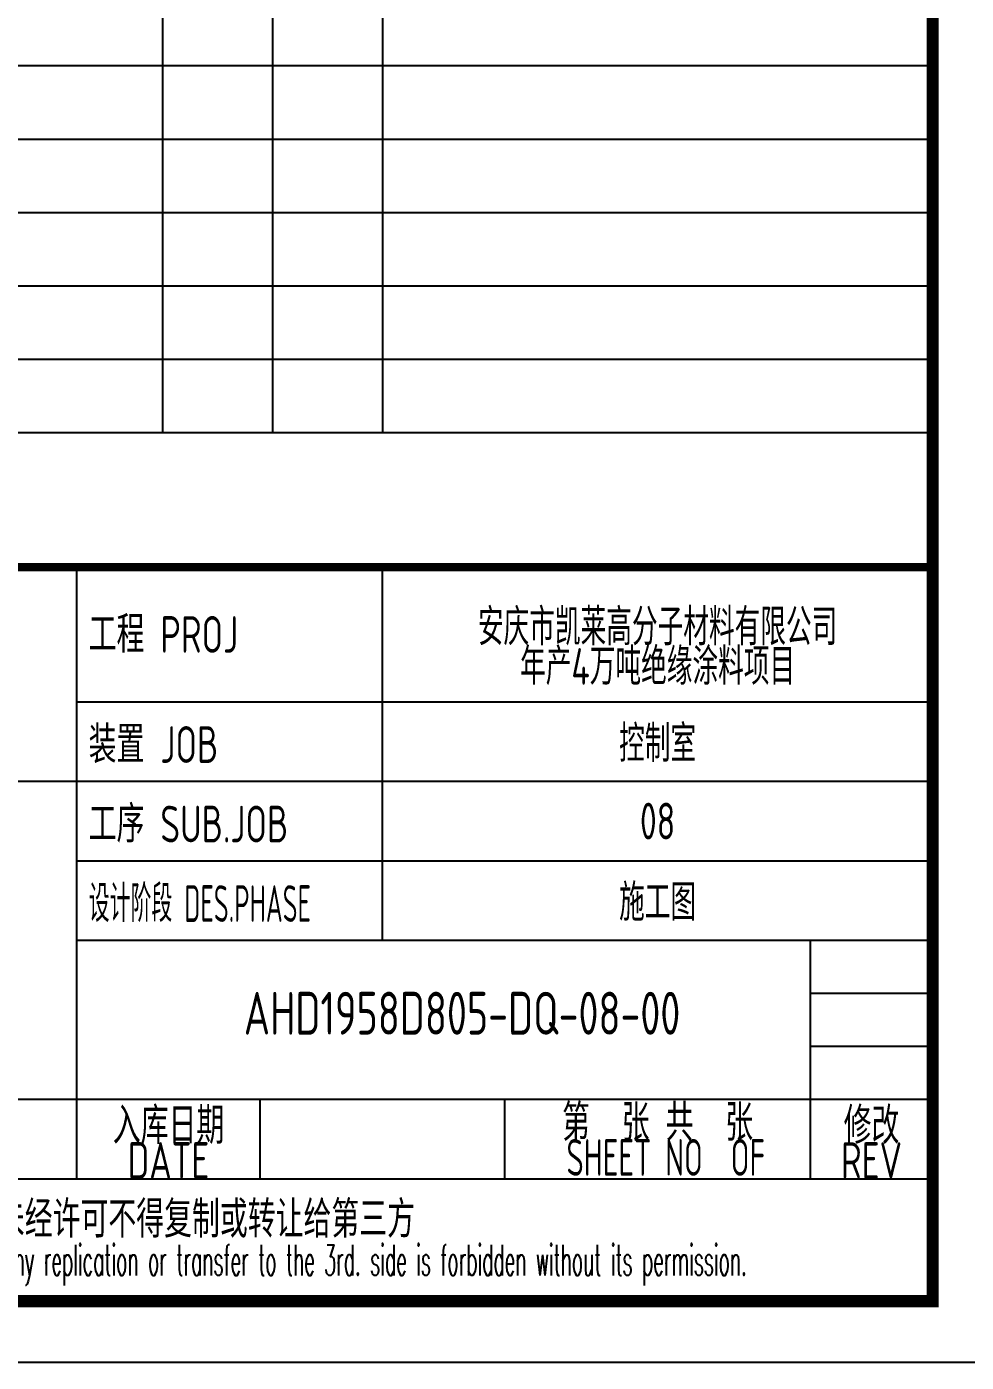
# Model space of a CAD drawing. Extents: x 5279878 to 5976284, y -275259 to -27697.
# Drawn here: x 5474171 to 5481856, y -157732 to -146814 of the extents above; entities that cross this region are included whole.
import ezdxf
from ezdxf.enums import TextEntityAlignment as Align

# ---------------------------------------------------------------- set-up
doc = ezdxf.new("R2010")
doc.units = 0
doc.header["$LTSCALE"] = 1000
doc.header["$MEASUREMENT"] = 0
doc.layers.get('0').update_dxf_attribs({"linetype": 'CONTINUOUS'})
doc.layers.add('AXIS', color=3, linetype='CONTINUOUS')
doc.layers.add('PUB_TITLE', color=4, linetype='CONTINUOUS')
doc.styles.add('ECEC_TQ', font='txt_l.shx', dxfattribs={"bigfont": 'hztxt_l.shx'})
doc.styles.add('sceie', font='sceie.shx', dxfattribs={"width": 0.7, "bigfont": 'sceic.shx'})
doc.styles.add('TSSD_Rein', font='Tssdeng.shx', dxfattribs={"width": 0.7, "bigfont": 'hztxt.shx'})

msp = doc.modelspace()

# ---------------------------------------------------------------- linework, layer by layer
for p, q in [((5475281, -129732), (5475281, -150132)), ((5477081, -129732), (5477081, -150132)), ((5476181, -130932), (5476181, -150132)), ((5474581, -156232), (5474581, -151232)), ((5477081, -154282), (5477081, -151232)), ((5481581, -157232), (5481581, -151232)), ((5474581, -152332), (5481581, -152332)), ((5463581, -152982), (5474581, -152982)), ((5474581, -152982), (5481581, -152982)), ((5474581, -153632), (5481581, -153632)), ((5474581, -154282), (5481581, -154282)), ((5480581, -156232), (5480581, -154282)), ((5480581, -154715.4), (5481581, -154715.4)), ((5480581, -155148.7), (5481581, -155148.7)), ((5469081, -155582), (5481581, -155582)), ((5476081, -156232), (5476081, -155582)), ((5478081, -156232), (5478081, -155582)), ((5463581, -156232), (5481581, -156232)), ((5463581, -157232), (5481581, -157232))]:
    msp.add_line(p, q)
at = {"const_width": 70}
msp.add_lwpolyline([(5481581, -151232), (5463581, -151232)], dxfattribs=at)
at = {"layer": 'PUB_TITLE'}
for p, q in [((5463581, -147132), (5481581, -147132)), ((5463581, -147732), (5481581, -147732)), ((5463581, -148332), (5481581, -148332)), ((5463581, -148932), (5481581, -148932)), ((5463581, -149532), (5481581, -149532)), ((5463581, -150132), (5481581, -150132))]:
    msp.add_line(p, q, dxfattribs=at)
msp.add_lwpolyline([(5461081, -157732), (5482081, -157732), (5482081, -128032), (5461081, -128032)], close=True, dxfattribs=at)
at = {"layer": 'PUB_TITLE', "const_width": 100}
msp.add_lwpolyline([(5463581, -157232), (5481581, -157232), (5481581, -128532), (5463581, -128532)], close=True, dxfattribs=at)

# ---------------------------------------------------------------- texts
at = {"style": 'sceie'}
for s, width, p in [('工程 PROJ', 0.8, (5474677.8, -151932)), ('装置 JOB', 0.8, (5474677.8, -152832)), ('工序 SUB.JOB', 0.8, (5474677.8, -153482)), ('设计阶段 DES.PHASE', 0.6, (5474677.8, -154132))]:
    msp.add_text(s, height=300, dxfattribs=dict(at, width=width)).set_placement(p)
for s, height, style, width, p in [('入库日期', 300, 'sceie', 0.8, (5475331, -155782)), ('第  张 共  张', 300, 'sceie', 0.8, (5479331, -155757)), ('修改', 300, 'sceie', 0.8, (5481081, -155782)), ('SHEET NO  OF  ', 300, 'sceie', 0.7, (5479512.3, -156057)), ('DATE', 300, 'sceie', 0.8, (5475331, -156082)), ('REV', 300, 'sceie', 0.8, (5481081, -156082)), ('本文件专有权属安徽华东化工医药工程有限责任公司所有,未经许可不得复制或转让给第三方', 300, 'sceie', 0.8, (5472752.1, -156581)), ('The proprietary right of this document belongs to Anhui Huadong Chemical And Medical Engineering  Co.,Ltd.  and any replication or transfer to the 3rd. side is forbidden without its permission. ', 250, 'ECEC_TQ', 0.45, (5472581, -156932))]:
    msp.add_text(s, height=height, dxfattribs=dict(style=style, width=width)).set_placement(p, align=Align.MIDDLE)
at = {"style": 'sceie', "width": 0.8}
msp.add_attdef('AHD1958D805-DQ-08-00', text='200320-02-040', height=350, dxfattribs=at).set_placement((5477731.8, -154878.3), align=Align.MIDDLE)
at = {"layer": 'AXIS', "style": 'TSSD_Rein', "width": 0.7}
for s, p in [('安庆市凯莱高分子材料有限公司', (5479331, -151704.5)), ('年产4万吨绝缘涂料项目', (5479331, -152027.5)), ('控制室', (5479331, -152657)), ('08', (5479331, -153307)), ('施工图', (5479331, -153957))]:
    msp.add_text(s, height=300, dxfattribs=at).set_placement(p, align=Align.MIDDLE)

doc.saveas('drawing.dxf')
